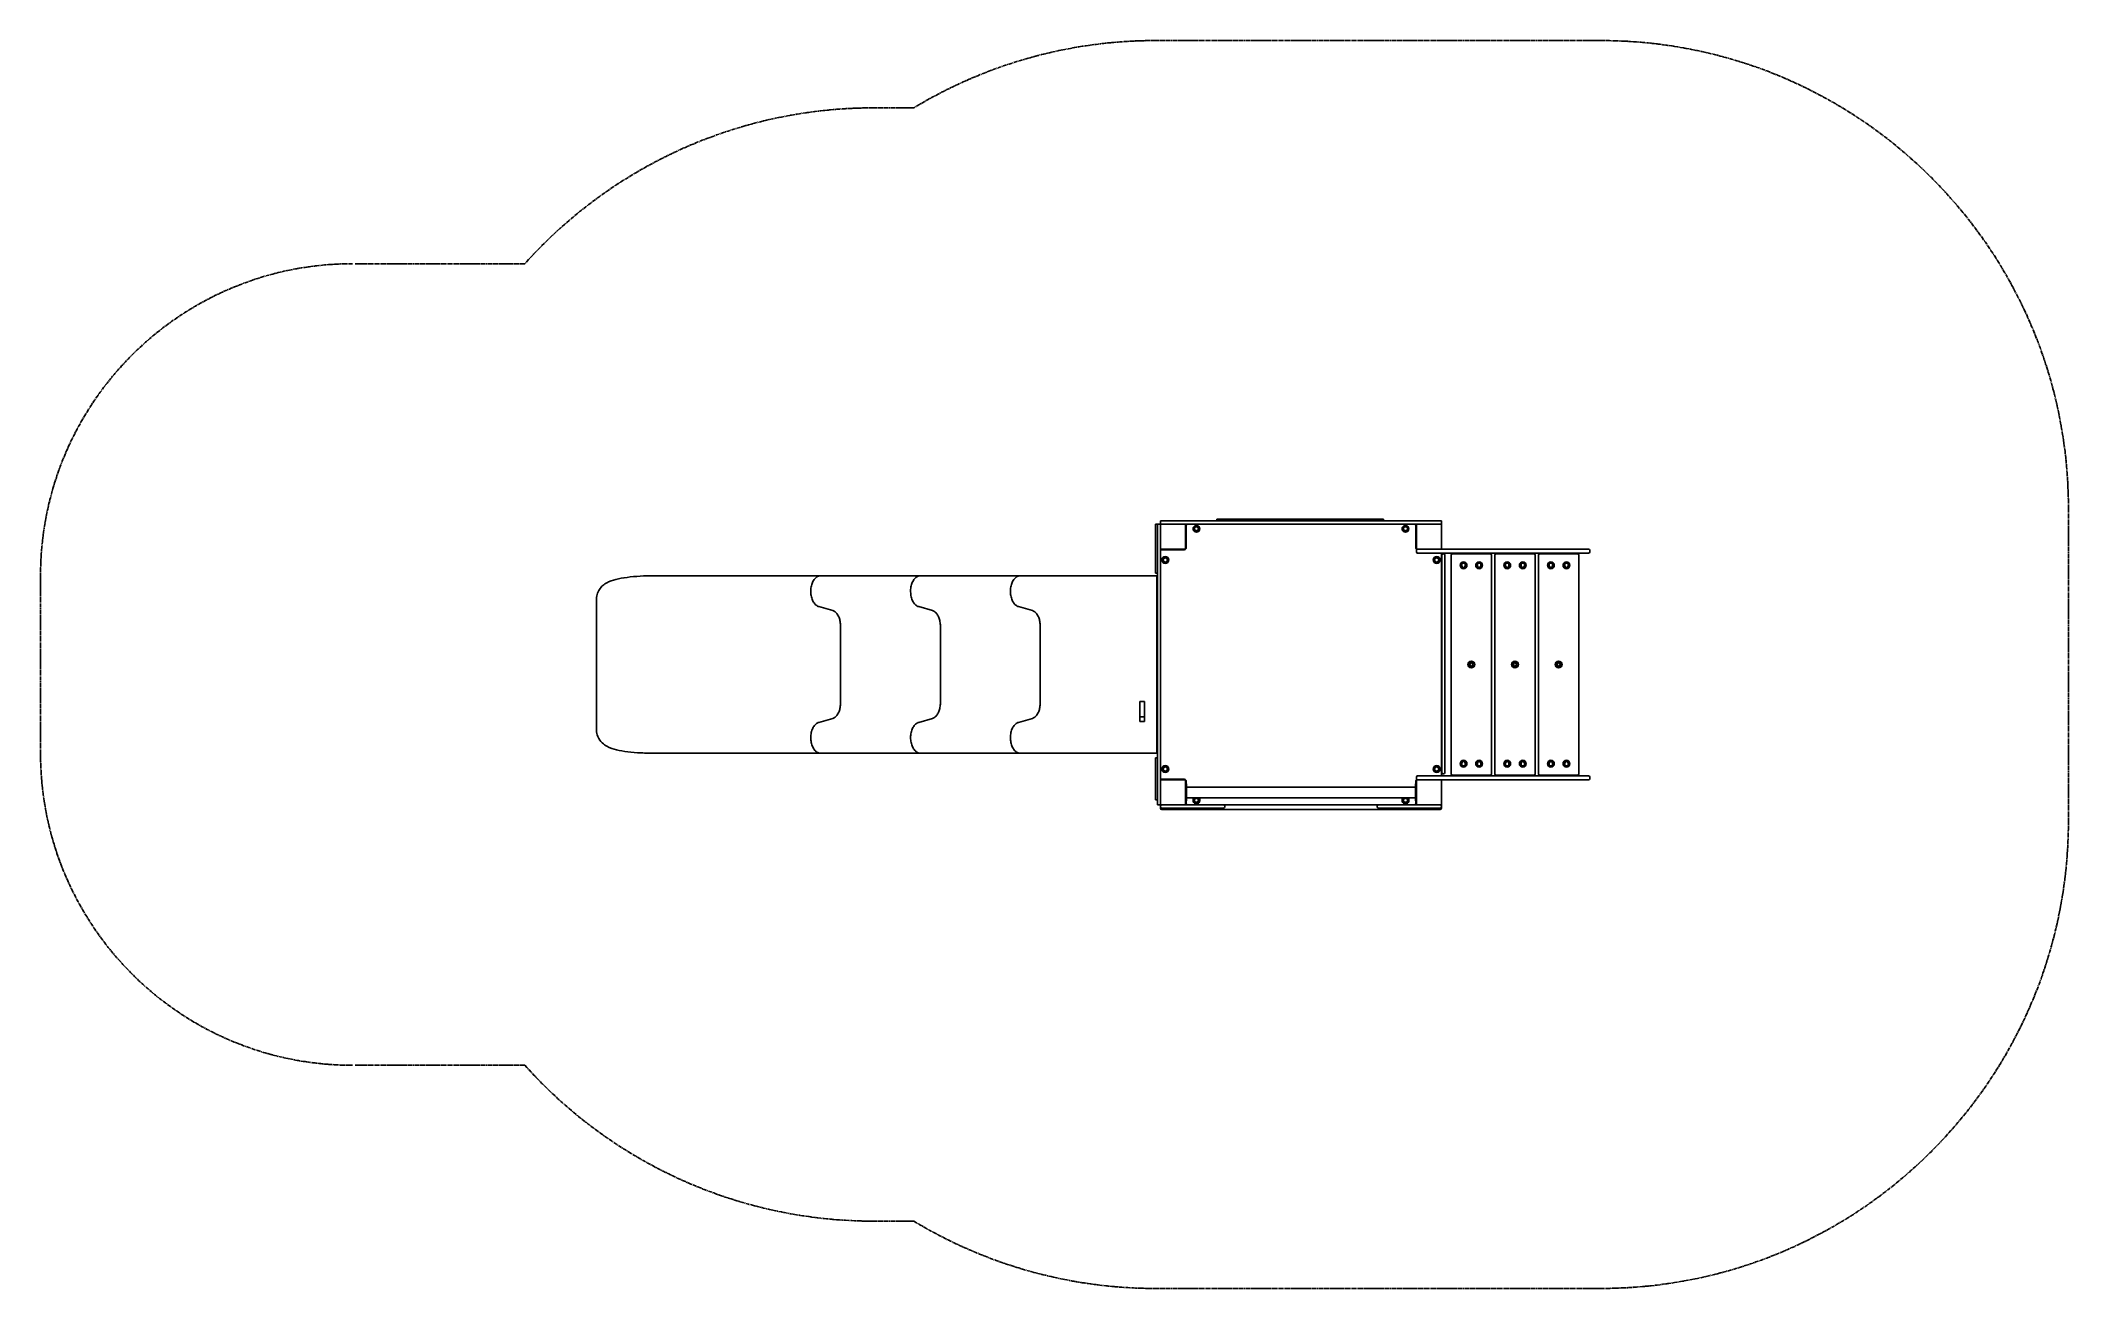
# Model space of a CAD drawing. Header units: millimetres. Extents: x 0 to 6500, y 0 to 4000.
import ezdxf

# ---------------------------------------------------------------- set-up
doc = ezdxf.new("R2010")
doc.units = ezdxf.units.MM
doc.linetypes.add('AM_ISO08W050', pattern=[18, 12, -1.5, 3, -1.5])
doc.layers.add('AM_4', color=3, linetype='Continuous', lineweight=25)
doc.layers.add('AM_7', color=4, linetype='AM_ISO08W050', lineweight=25)

msp = doc.modelspace()

# ---------------------------------------------------------------- linework, layer by layer
at = {"layer": 'AM_4'}
for p, q in [((3574, 2450), (3574, 2450)), ((3580, 2450), (3574, 2450)), ((3574, 2450), (3574, 2297.4)), ((3590, 2450), (3580, 2450)), ((3580, 2438.1), (3580, 2450)), ((3580, 2428.1), (3580, 2438.1)), ((3580, 2162.7), (3580, 2428.1)), ((3590, 2460), (3607.9, 2460)), ((3590, 2460), (3590, 2450)), ((3590, 2450), (3590, 2449.7)), ((3607.9, 2450), (3590, 2450)), ((3590, 2449.7), (3590, 2438.1)), ((3590, 2428.1), (3590, 2438.1)), ((3590, 2162.7), (3590, 2428.1)), ((3607.9, 2460), (3814.2, 2460)), ((3607.9, 2450), (3814.2, 2450)), ((3670, 2370), (3670, 2450)), ((3672, 2420), (3670, 2420)), ((3672, 2446), (3672, 2374)), ((3915.3, 2466), (3770.6, 2466)), ((3770.6, 2460), (3770.6, 2466)), ((4238.8, 2460), (3814.2, 2460)), ((4238.8, 2450), (3814.2, 2450)), ((4179.6, 2466), (3915.3, 2466)), ((3915.3, 2465.9), (3915.3, 2466)), ((3915.3, 2465.9), (3919.4, 2465.9)), ((3922.8, 2465.9), (3919.4, 2465.9)), ((4176, 2465.9), (4172.6, 2465.9)), ((4176, 2465.9), (4179.6, 2465.9)), ((4304.3, 2466), (4179.6, 2466)), ((4179.6, 2466), (4179.6, 2465.9)), ((4238.8, 2460), (4448.6, 2460)), ((4238.8, 2450), (4448.6, 2450)), ((4304.3, 2460), (4304.3, 2466)), ((4408, 2374), (4408, 2446)), ((4410, 2420), (4408, 2420)), ((4410, 2450), (4410, 2370)), ((4448.6, 2460), (4490, 2460)), ((4448.6, 2450), (4490, 2450)), ((4490, 2460), (4490, 2450)), ((4490, 2370), (4490, 2450)), ((3590, 2370), (3670, 2370)), ((3666, 2368), (3594, 2368)), ((3620, 2370), (3620, 2368)), ((4410, 2370), (4490, 2370)), ((4410, 2361), (4410, 2366)), ((4420, 2357), (4414, 2357)), ((4420, 2357), (4472.7, 2357)), ((4512.8, 2357), (4472.7, 2357)), ((4490, 2370), (4512.8, 2370)), ((4490, 1643), (4490, 2357)), ((4491, 2349.5), (4491, 2350.5)), ((4491, 2349.5), (4491, 1654.5)), ((4497, 2354.5), (4495, 2354.5)), ((4501, 2350.5), (4501, 2349.5)), ((4501, 1654.5), (4501, 2349.5)), ((4937, 2370), (4512.8, 2370)), ((4512.8, 2357), (4937, 2357)), ((4521, 2350), (4521, 1650)), ((4646, 2355), (4526, 2355)), ((4536, 2355), (4536, 2357)), ((4636, 2355), (4636, 2357)), ((4651, 1650), (4651, 2350)), ((4661, 2350), (4661, 1650)), ((4786, 2355), (4666, 2355)), ((4676, 2355), (4676, 2357)), ((4776, 2355), (4776, 2357)), ((4791, 1650), (4791, 2350)), ((4801, 2350), (4801, 1650)), ((4926, 2355), (4806, 2355)), ((4816, 2355), (4816, 2357)), ((4916, 2355), (4916, 2357)), ((4931, 1650), (4931, 2350)), ((4937, 2370), (4962, 2370)), ((4962, 2357), (4937, 2357)), ((4966, 2361), (4966, 2366)), ((1971.2, 2284.6), (2167.2, 2284.6)), ((2481.6, 2284.6), (2167.2, 2284.6)), ((2481.6, 2284.6), (2496, 2284.6)), ((2500.7, 2284.6), (2815.9, 2284.6)), ((2820.7, 2284.6), (3135.9, 2284.6)), ((3140.7, 2284.6), (3217.1, 2284.6)), ((3528, 2284.6), (3217.1, 2284.6)), ((3528, 2284.6), (3575, 2284.6)), ((3574, 2293.3), (3574, 2297.4)), ((3574, 2293.3), (3574, 2293.2)), ((3580, 2293.2), (3574, 2293.2)), ((3578, 2188.3), (3578, 2281.6)), ((4490, 2297), (4491, 2297)), ((4556, 2316), (4556, 2322.9)), ((4566, 2322.9), (4566, 2316)), ((4606, 2316), (4606, 2322.9)), ((4616, 2322.9), (4616, 2316)), ((4696, 2316), (4696, 2322.9)), ((4706, 2322.9), (4706, 2316)), ((4746, 2316), (4746, 2322.9)), ((4756, 2322.9), (4756, 2316)), ((4836, 2316), (4836, 2322.9)), ((4846, 2322.9), (4846, 2316)), ((4886, 2316), (4886, 2322.9)), ((4896, 2322.9), (4896, 2316)), ((1782.2, 2186.5), (1782.2, 2210.4)), ((1782.2, 2186.5), (1782.2, 1813.5)), ((2494.8, 2185.4), (2539.4, 2172.7)), ((2814.8, 2185.4), (2859.4, 2172.7)), ((3134.8, 2185.4), (3179.4, 2172.7)), ((3578, 2188.3), (3578, 2175.5)), ((3578, 2175.5), (3578, 2123.3)), ((3580, 2162.7), (3580, 1774.2)), ((3590, 2162.7), (3590, 1774.2)), ((2564.2, 2123.3), (2564.2, 1876.7)), ((2884.2, 2123.3), (2884.2, 1876.7)), ((3204.1, 2123.3), (3204.1, 1876.7)), ((3578, 2123.3), (3578, 1876.7)), ((2539.4, 1827.3), (2494.8, 1814.6)), ((2859.4, 1827.3), (2814.8, 1814.6)), ((3179.4, 1827.3), (3134.8, 1814.6)), ((3538, 1881.9), (3523, 1881.9)), ((3523, 1881.9), (3523, 1831.9)), ((3538, 1831.9), (3523, 1831.9)), ((3523, 1831.9), (3523, 1816.9)), ((3538, 1881.9), (3538, 1831.9)), ((3538, 1831.9), (3538, 1816.9)), ((3578, 1876.7), (3578, 1824.5)), ((3578, 1824.5), (3578, 1811.7)), ((1782.2, 1789.6), (1782.2, 1813.5)), ((3538, 1816.9), (3523, 1816.9)), ((3578, 1718.4), (3578, 1811.7)), ((3580, 1567.9), (3580, 1774.2)), ((3590, 1567.9), (3590, 1774.2)), ((1971.2, 1715.4), (2167.2, 1715.4)), ((2167.2, 1715.4), (2481.6, 1715.4)), ((2481.6, 1715.4), (2496, 1715.4)), ((2500.7, 1715.4), (2815.9, 1715.4)), ((2820.7, 1715.4), (3135.9, 1715.4)), ((3140.7, 1715.4), (3217.1, 1715.4)), ((3217.1, 1715.4), (3528, 1715.4)), ((3528, 1715.4), (3575, 1715.4)), ((3574, 1700.6), (3574, 1699)), ((3580, 1700.6), (3574, 1700.6)), ((3574, 1694.4), (3574, 1699)), ((3574, 1694.4), (3574, 1566.4)), ((4491, 1703), (4490, 1703)), ((3670, 1630), (3590, 1630)), ((3594, 1632), (3666, 1632)), ((3620, 1632), (3620, 1630)), ((3630, 1630), (3630, 1632)), ((3670, 1550), (3670, 1630)), ((3672, 1626), (3672, 1617.5)), ((4408, 1617.5), (4408, 1626)), ((4410, 1634), (4410, 1639)), ((4490, 1630), (4410, 1630)), ((4410, 1630), (4410, 1550)), ((4414, 1643), (4420, 1643)), ((4472.7, 1643), (4420, 1643)), ((4472.7, 1643), (4512.8, 1643)), ((4490, 1550), (4490, 1630)), ((4512.8, 1630), (4490, 1630)), ((4491, 1653.5), (4491, 1654.5)), ((4491, 1650), (4491, 1653.5)), ((4495, 1649.5), (4497, 1649.5)), ((4501, 1654.5), (4501, 1653.5)), ((4937, 1643), (4512.8, 1643)), ((4512.8, 1630), (4937, 1630)), ((4526, 1645), (4646, 1645)), ((4536, 1643), (4536, 1645)), ((4556, 1677.1), (4556, 1684)), ((4566, 1684), (4566, 1677.1)), ((4606, 1677.1), (4606, 1684)), ((4616, 1684), (4616, 1677.1)), ((4636, 1643), (4636, 1645)), ((4666, 1645), (4786, 1645)), ((4676, 1643), (4676, 1645)), ((4696, 1677.1), (4696, 1684)), ((4706, 1684), (4706, 1677.1)), ((4746, 1677.1), (4746, 1684)), ((4756, 1684), (4756, 1677.1)), ((4776, 1643), (4776, 1645)), ((4806, 1645), (4926, 1645)), ((4816, 1643), (4816, 1645)), ((4836, 1677.1), (4836, 1684)), ((4846, 1684), (4846, 1677.1)), ((4886, 1677.1), (4886, 1684)), ((4896, 1684), (4896, 1677.1)), ((4916, 1643), (4916, 1645)), ((4937, 1643), (4962, 1643)), ((4962, 1630), (4937, 1630)), ((4966, 1634), (4966, 1639)), ((3580, 1566.4), (3574, 1566.4)), ((3580, 1550), (3580, 1567.9)), ((3590, 1567.9), (3590, 1550)), ((3670, 1617.5), (3673, 1617.5)), ((3670, 1562.5), (3673, 1562.5)), ((3672, 1562.5), (3672, 1554)), ((3673, 1617.5), (3673, 1562.5)), ((4407, 1606.9), (3673, 1606.9)), ((4407, 1573.1), (3673, 1573.1)), ((4410, 1617.5), (4407, 1617.5)), ((4407, 1562.5), (4407, 1617.5)), ((4410, 1562.5), (4407, 1562.5)), ((4408, 1554), (4408, 1562.5)), ((3580, 1550), (3590, 1550)), ((3590, 1550), (3670, 1550)), ((3590, 1550), (3590, 1546)), ((3590, 1544), (3590, 1546)), ((3590, 1544), (3590, 1539)), ((3600, 1540), (3594, 1540)), ((3594, 1535), (4486, 1535)), ((3600, 1540), (3670, 1540)), ((3670, 1550), (3681.6, 1550)), ((3681.6, 1540), (3670, 1540)), ((3681.6, 1550), (3791.6, 1550)), ((3791.6, 1540), (3681.6, 1540)), ((4288.4, 1550), (3791.6, 1550)), ((3795.6, 1544), (3795.6, 1546)), ((4284.4, 1544), (4284.4, 1546)), ((4288.4, 1550), (4398.4, 1550)), ((4398.4, 1540), (4288.4, 1540)), ((4398.4, 1550), (4410, 1550)), ((4410, 1540), (4398.4, 1540)), ((4410, 1550), (4490, 1550)), ((4410, 1540), (4480, 1540)), ((4486, 1540), (4480, 1540)), ((4490, 1546), (4490, 1550)), ((4490, 1544), (4490, 1546)), ((4490, 1539), (4490, 1544))]:
    msp.add_line(p, q, dxfattribs=at)
for centre, radius in [((3705, 2435), 11), ((3705, 2435), 7), ((3705, 2435), 6.45), ((4375, 2435), 11), ((4375, 2435), 7), ((4375, 2435), 6.45), ((3605, 2335), 11), ((3605, 2335), 7), ((3605, 2335), 6.45), ((4475, 2335), 11), ((4475, 2335), 7), ((4475, 2335), 6.45), ((4561, 2318), 11), ((4561, 2318), 7), ((4611, 2318), 11), ((4611, 2318), 7), ((4701, 2318), 11), ((4701, 2318), 7), ((4751, 2318), 11), ((4751, 2318), 7), ((4841, 2318), 11), ((4841, 2318), 7), ((4891, 2318), 11), ((4891, 2318), 7), ((4586, 2000), 11), ((4586, 2000), 7), ((4586, 2000), 5), ((4726, 2000), 11), ((4726, 2000), 7), ((4726, 2000), 5), ((4866, 2000), 11), ((4866, 2000), 7), ((4866, 2000), 5), ((4561, 1682), 11), ((4611, 1682), 11), ((4701, 1682), 11), ((4751, 1682), 11), ((4841, 1682), 11), ((4891, 1682), 11), ((3605, 1665), 11), ((3605, 1665), 7), ((3605, 1665), 6.45), ((4475, 1665), 11), ((4475, 1665), 7), ((4475, 1665), 6.45), ((4561, 1682), 7), ((4611, 1682), 7), ((4701, 1682), 7), ((4751, 1682), 7), ((4841, 1682), 7), ((4891, 1682), 7), ((3705, 1565), 7), ((3705, 1565), 6.45), ((4375, 1565), 7), ((4375, 1565), 6.45)]:
    msp.add_circle(centre, radius, dxfattribs=at)
for centre, radius, start, end in [((3676, 2446), 4, 90, 180), ((4404, 2446), 4, 0, 90), ((3594, 2364), 4, 90, 180), ((3666, 2374), 6, 270, 0), ((4414, 2374), 6, 180, 241.04498), ((4414, 2366), 4, 90, 180), ((4414, 2361), 4, 180, 270), ((4484, 2350), 7, 0, 31.00272), ((4495, 2350.5), 4, 90, 180), ((4497, 2350.5), 4, 0, 90), ((4526, 2350), 5, 90, 180), ((4646, 2350), 5, 0, 90), ((4666, 2350), 5, 90, 180), ((4786, 2350), 5, 0, 90), ((4806, 2350), 5, 90, 180), ((4926, 2350), 5, 0, 90), ((4962, 2366), 4, 0, 90), ((4962, 2361), 4, 270, 0), ((3575, 2281.6), 3, 0, 90), ((4561, 2316), 5, 180, 0), ((4611, 2316), 5, 180, 0), ((4701, 2316), 5, 180, 0), ((4751, 2316), 5, 180, 0), ((4841, 2316), 5, 180, 0), ((4891, 2316), 5, 180, 0), ((3575, 1718.4), 3, 270, 0), ((3594, 1636), 4, 180, 270), ((3666, 1626), 6, 0, 90), ((4414, 1626), 6, 118.95502, 180), ((4414, 1639), 4, 90, 180), ((4414, 1634), 4, 180, 270), ((4484, 1650), 7, 328.99728, 0), ((4495, 1653.5), 4, 180, 270), ((4497, 1653.5), 4, 270, 0), ((4526, 1650), 5, 180, 270), ((4561, 1684), 5, 0, 180), ((4611, 1684), 5, 0, 180), ((4646, 1650), 5, 270, 0), ((4666, 1650), 5, 180, 270), ((4701, 1684), 5, 0, 180), ((4751, 1684), 5, 0, 180), ((4786, 1650), 5, 270, 0), ((4806, 1650), 5, 180, 270), ((4841, 1684), 5, 0, 180), ((4891, 1684), 5, 0, 180), ((4926, 1650), 5, 270, 0), ((4962, 1639), 4, 0, 90), ((4962, 1634), 4, 270, 0), ((3705, 1565), 11, 132.19109, 47.80891), ((4375, 1565), 11, 132.19109, 47.80891), ((3594, 1546), 4, 90, 180), ((3594, 1544), 4, 180, 270), ((3594, 1539), 4, 180, 270), ((3676, 1554), 4, 180, 270), ((3791.6, 1546), 4, 0, 90), ((3791.6, 1544), 4, 270, 0), ((4288.4, 1546), 4, 90, 180), ((4288.4, 1544), 4, 180, 270), ((4404, 1554), 4, 270, 0), ((4486, 1546), 4, 0, 90), ((4486, 1544), 4, 270, 0), ((4486, 1539), 4, 270, 0)]:
    msp.add_arc(centre, radius, start, end, dxfattribs=at)
for points, knots in [([(1782.2, 2210.4), (1782.2, 2216.9), (1783.4, 2223.3), (1787.5, 2234.9), (1790.5, 2239.9), (1797.4, 2249.1), (1801.4, 2252.7), (1810.7, 2259.9), (1815.8, 2262.6), (1831.3, 2269.7), (1841.3, 2272.4), (1863.9, 2277.2), (1876.3, 2279.1), (1903.3, 2282), (1917.8, 2283.1), (1945.4, 2284.3), (1958.3, 2284.6), (1971.2, 2284.6)], [3.141593, 3.141593, 3.141593, 3.141593, 3.20289, 3.20289, 3.270091, 3.270091, 3.356678, 3.356678, 3.493198, 3.493198, 3.790168, 3.790168, 4.087137, 4.087137, 4.384107, 4.384107, 4.626442, 4.626442, 4.626442, 4.626442]), ([(2494.8, 2185.4), (2491.6, 2186.4), (2488.4, 2188.1), (2482.6, 2193), (2479.8, 2196.2), (2475.1, 2203.9), (2473.2, 2208.4), (2470.3, 2218.1), (2469.4, 2223.3), (2468.6, 2234), (2468.7, 2239.4), (2470.1, 2249.8), (2471.3, 2254.9), (2474.7, 2264.2), (2476.8, 2268.4), (2482, 2275.6), (2485, 2278.6), (2491.5, 2282.8), (2494.9, 2284.1), (2499.2, 2284.5), (2499.9, 2284.6), (2500.7, 2284.6)], [0.174533, 0.174533, 0.174533, 0.174533, 0.472706, 0.472706, 0.791941, 0.791941, 1.120504, 1.120504, 1.449126, 1.449126, 1.776847, 1.776847, 2.104722, 2.104722, 2.433601, 2.433601, 2.761145, 2.761145, 3.074428, 3.074428, 3.141593, 3.141593, 3.141593, 3.141593]), ([(2814.8, 2185.4), (2811.5, 2186.4), (2808.4, 2188.1), (2802.5, 2193), (2799.8, 2196.2), (2795.1, 2203.9), (2793.2, 2208.4), (2790.3, 2218.1), (2789.4, 2223.3), (2788.6, 2234), (2788.7, 2239.4), (2790, 2249.8), (2791.2, 2254.9), (2794.6, 2264.2), (2796.8, 2268.4), (2802, 2275.6), (2805, 2278.6), (2811.4, 2282.8), (2814.9, 2284.1), (2819.2, 2284.5), (2819.9, 2284.6), (2820.7, 2284.6)], [0.174533, 0.174533, 0.174533, 0.174533, 0.472706, 0.472706, 0.791941, 0.791941, 1.120504, 1.120504, 1.449126, 1.449126, 1.776847, 1.776847, 2.104722, 2.104722, 2.433601, 2.433601, 2.761145, 2.761145, 3.074428, 3.074428, 3.141593, 3.141593, 3.141593, 3.141593]), ([(3134.8, 2185.4), (3131.5, 2186.4), (3128.4, 2188.1), (3122.5, 2193), (3119.8, 2196.2), (3115.1, 2203.9), (3113.2, 2208.4), (3110.3, 2218.1), (3109.3, 2223.3), (3108.5, 2234), (3108.7, 2239.4), (3110, 2249.8), (3111.2, 2254.9), (3114.6, 2264.2), (3116.8, 2268.4), (3122, 2275.6), (3125, 2278.6), (3131.4, 2282.8), (3134.9, 2284.1), (3139.1, 2284.5), (3139.9, 2284.6), (3140.7, 2284.6)], [0.174533, 0.174533, 0.174533, 0.174533, 0.472706, 0.472706, 0.791941, 0.791941, 1.120504, 1.120504, 1.449126, 1.449126, 1.776847, 1.776847, 2.104722, 2.104722, 2.433601, 2.433601, 2.761145, 2.761145, 3.074428, 3.074428, 3.141593, 3.141593, 3.141593, 3.141593]), ([(1782.2, 2187.4), (1782.2, 2187.5), (1782.2, 2187.6), (1782.2, 2187.6), (1782.2, 2187.7), (1782.2, 2187.7), (1782.2, 2187.7), (1782.2, 2187.7)], [0.00000717, 0.00000717, 0.00000717, 0.00000717, 0.03524072, 0.03524072, 0.06797578, 0.06797578, 0.06804759, 0.06804759, 0.06804759, 0.06804759]), ([(2539.4, 2172.7), (2542, 2171.9), (2544.5, 2170.6), (2549.4, 2166.7), (2551.8, 2164.1), (2556, 2158), (2557.9, 2154.3), (2561, 2146.4), (2562.2, 2142), (2563.8, 2132.9), (2564.2, 2128.1), (2564.2, 2123.3)], [3.316126, 3.316126, 3.316126, 3.316126, 3.595378, 3.595378, 3.874631, 3.874631, 4.153884, 4.153884, 4.433136, 4.433136, 4.712389, 4.712389, 4.712389, 4.712389]), ([(2859.4, 2172.7), (2861.9, 2171.9), (2864.5, 2170.6), (2869.4, 2166.7), (2871.8, 2164.1), (2876, 2158), (2877.9, 2154.3), (2880.9, 2146.4), (2882.1, 2142), (2883.7, 2132.9), (2884.2, 2128.1), (2884.2, 2123.3)], [3.316126, 3.316126, 3.316126, 3.316126, 3.595378, 3.595378, 3.874631, 3.874631, 4.153884, 4.153884, 4.433136, 4.433136, 4.712389, 4.712389, 4.712389, 4.712389]), ([(3179.4, 2172.7), (3181.9, 2171.9), (3184.5, 2170.6), (3189.4, 2166.7), (3191.8, 2164.1), (3196, 2158), (3197.9, 2154.3), (3200.9, 2146.4), (3202.1, 2142), (3203.7, 2132.9), (3204.1, 2128.1), (3204.1, 2123.3)], [3.316126, 3.316126, 3.316126, 3.316126, 3.595378, 3.595378, 3.874631, 3.874631, 4.153884, 4.153884, 4.433136, 4.433136, 4.712389, 4.712389, 4.712389, 4.712389]), ([(2564.2, 1876.7), (2564.2, 1871.9), (2563.8, 1867.1), (2562.2, 1858), (2561, 1853.6), (2557.9, 1845.7), (2556, 1842), (2551.8, 1835.9), (2549.4, 1833.3), (2544.5, 1829.4), (2542, 1828.1), (2539.4, 1827.3)], [4.712389, 4.712389, 4.712389, 4.712389, 4.991642, 4.991642, 5.270894, 5.270894, 5.550147, 5.550147, 5.8294, 5.8294, 6.108652, 6.108652, 6.108652, 6.108652]), ([(2884.2, 1876.7), (2884.2, 1871.9), (2883.7, 1867.1), (2882.1, 1858), (2880.9, 1853.6), (2877.9, 1845.7), (2876, 1842), (2871.8, 1835.9), (2869.4, 1833.3), (2864.5, 1829.4), (2861.9, 1828.1), (2859.4, 1827.3)], [4.712389, 4.712389, 4.712389, 4.712389, 4.991642, 4.991642, 5.270894, 5.270894, 5.550147, 5.550147, 5.8294, 5.8294, 6.108652, 6.108652, 6.108652, 6.108652]), ([(3204.1, 1876.7), (3204.1, 1871.9), (3203.7, 1867.1), (3202.1, 1858), (3200.9, 1853.6), (3197.9, 1845.7), (3196, 1842), (3191.8, 1835.9), (3189.4, 1833.3), (3184.5, 1829.4), (3181.9, 1828.1), (3179.4, 1827.3)], [4.712389, 4.712389, 4.712389, 4.712389, 4.991642, 4.991642, 5.270894, 5.270894, 5.550147, 5.550147, 5.8294, 5.8294, 6.108652, 6.108652, 6.108652, 6.108652]), ([(1782.2, 1812.3), (1782.2, 1812.3), (1782.2, 1812.3), (1782.2, 1812.4), (1782.2, 1812.4), (1782.2, 1812.4), (1782.2, 1812.5), (1782.2, 1812.6)], [0.11823766, 0.11823766, 0.11823766, 0.11823766, 0.13283577, 0.13283577, 0.15344265, 0.15344265, 0.18636655, 0.18636655, 0.18636655, 0.18636655]), ([(1971.2, 1715.4), (1955.4, 1715.4), (1939.7, 1715.8), (1909.8, 1717.5), (1895.5, 1718.7), (1869.4, 1722), (1857.4, 1724), (1835.6, 1729.3), (1825.9, 1732), (1810.2, 1740.7), (1805.3, 1743.7), (1795.1, 1753.5), (1789.7, 1760.1), (1783.7, 1775.5), (1782.2, 1782.5), (1782.2, 1789.6)], [1.656744, 1.656744, 1.656744, 1.656744, 1.953713, 1.953713, 2.250683, 2.250683, 2.547653, 2.547653, 2.844623, 2.844623, 2.965612, 2.965612, 3.074626, 3.074626, 3.141593, 3.141593, 3.141593, 3.141593]), ([(2500.7, 1715.4), (2497.4, 1715.4), (2494.1, 1716.2), (2487.8, 1719.3), (2484.8, 1721.6), (2479.3, 1727.7), (2476.9, 1731.5), (2472.9, 1740.2), (2471.3, 1745), (2469.2, 1755.2), (2468.7, 1760.6), (2468.8, 1771.2), (2469.4, 1776.6), (2471.5, 1786.7), (2473.2, 1791.5), (2477.3, 1800.1), (2479.8, 1803.8), (2485.6, 1809.9), (2488.9, 1812.3), (2493.1, 1814), (2494, 1814.3), (2494.8, 1814.6)], [6.283185, 6.283185, 6.283185, 6.283185, 6.575404, 6.575404, 6.882056, 6.882056, 7.206932, 7.206932, 7.535974, 7.535974, 7.864153, 7.864153, 8.19179, 8.19179, 8.520033, 8.520033, 8.849063, 8.849063, 9.173126, 9.173126, 9.250245, 9.250245, 9.250245, 9.250245]), ([(2820.7, 1715.4), (2817.4, 1715.4), (2814.1, 1716.2), (2807.8, 1719.3), (2804.8, 1721.6), (2799.3, 1727.7), (2796.9, 1731.5), (2792.8, 1740.2), (2791.3, 1745), (2789.2, 1755.2), (2788.7, 1760.6), (2788.8, 1771.2), (2789.3, 1776.6), (2791.5, 1786.7), (2793.1, 1791.5), (2797.3, 1800.1), (2799.8, 1803.8), (2805.6, 1809.9), (2808.8, 1812.3), (2813.1, 1814), (2814, 1814.3), (2814.8, 1814.6)], [6.283185, 6.283185, 6.283185, 6.283185, 6.575404, 6.575404, 6.882056, 6.882056, 7.206932, 7.206932, 7.535974, 7.535974, 7.864153, 7.864153, 8.19179, 8.19179, 8.520033, 8.520033, 8.849063, 8.849063, 9.173126, 9.173126, 9.250245, 9.250245, 9.250245, 9.250245]), ([(3140.7, 1715.4), (3137.4, 1715.4), (3134.1, 1716.2), (3127.8, 1719.3), (3124.8, 1721.6), (3119.3, 1727.7), (3116.8, 1731.5), (3112.8, 1740.2), (3111.3, 1745), (3109.2, 1755.2), (3108.7, 1760.6), (3108.8, 1771.2), (3109.3, 1776.6), (3111.5, 1786.7), (3113.1, 1791.5), (3117.3, 1800.1), (3119.8, 1803.8), (3125.6, 1809.9), (3128.8, 1812.3), (3133.1, 1814), (3134, 1814.3), (3134.8, 1814.6)], [0, 0, 0, 0, 0.292219, 0.292219, 0.598871, 0.598871, 0.923747, 0.923747, 1.252788, 1.252788, 1.580968, 1.580968, 1.908605, 1.908605, 2.236847, 2.236847, 2.565878, 2.565878, 2.889941, 2.889941, 2.96706, 2.96706, 2.96706, 2.96706])]:
    msp.add_open_spline(points, degree=3, knots=knots, dxfattribs=at)
for points in [[(2496, 2284.6), (2496.7, 2284.6), (2497.5, 2284.5), (2498.3, 2284.5)], [(2815.9, 2284.6), (2816.7, 2284.6), (2817.5, 2284.5), (2818.3, 2284.5)], [(3135.9, 2284.6), (3136.7, 2284.6), (3137.5, 2284.5), (3138.3, 2284.5)], [(1782.2, 2186.5), (1782.2, 2186.8), (1782.2, 2187.1), (1782.2, 2187.4)], [(1782.2, 1812.6), (1782.2, 1812.9), (1782.2, 1813.2), (1782.2, 1813.5)], [(2498.3, 1715.5), (2497.5, 1715.5), (2496.7, 1715.4), (2496, 1715.4)], [(2818.3, 1715.5), (2817.5, 1715.5), (2816.7, 1715.4), (2815.9, 1715.4)], [(3138.3, 1715.5), (3137.5, 1715.5), (3136.7, 1715.4), (3135.9, 1715.4)]]:
    msp.add_open_spline(points, degree=3, dxfattribs=at)
at = {"layer": 'AM_7'}
for p, q in [((3574, 4000), (5000, 4000)), ((2670.1, 3784.3), (2799, 3784.3)), ((1552.4, 3284.6), (1007.9, 3284.6)), ((6500, 2500), (6500, 1500)), ((0, 2284.6), (0, 1715.4)), ((1552.4, 715.4), (1007.9, 715.4)), ((2670.1, 215.7), (2799, 215.7)), ((3574, 0), (5000, 0))]:
    msp.add_line(p, q, dxfattribs=at)
for centre, radius, start, end in [((3574, 2500), 1500, 90, 121.11047), ((5000, 2500), 1500, 0, 90), ((2670.1, 2284.3), 1500, 90, 138.17284), ((1000, 2284.6), 1000, 90, 180), ((1000, 1715.4), 1000, 180, 270), ((5000, 1500), 1500, 270, 0), ((2670.1, 1715.7), 1500, 221.82716, 270), ((3574, 1500), 1500, 238.88953, 270)]:
    msp.add_arc(centre, radius, start, end, dxfattribs=at)

doc.saveas('drawing.dxf')
